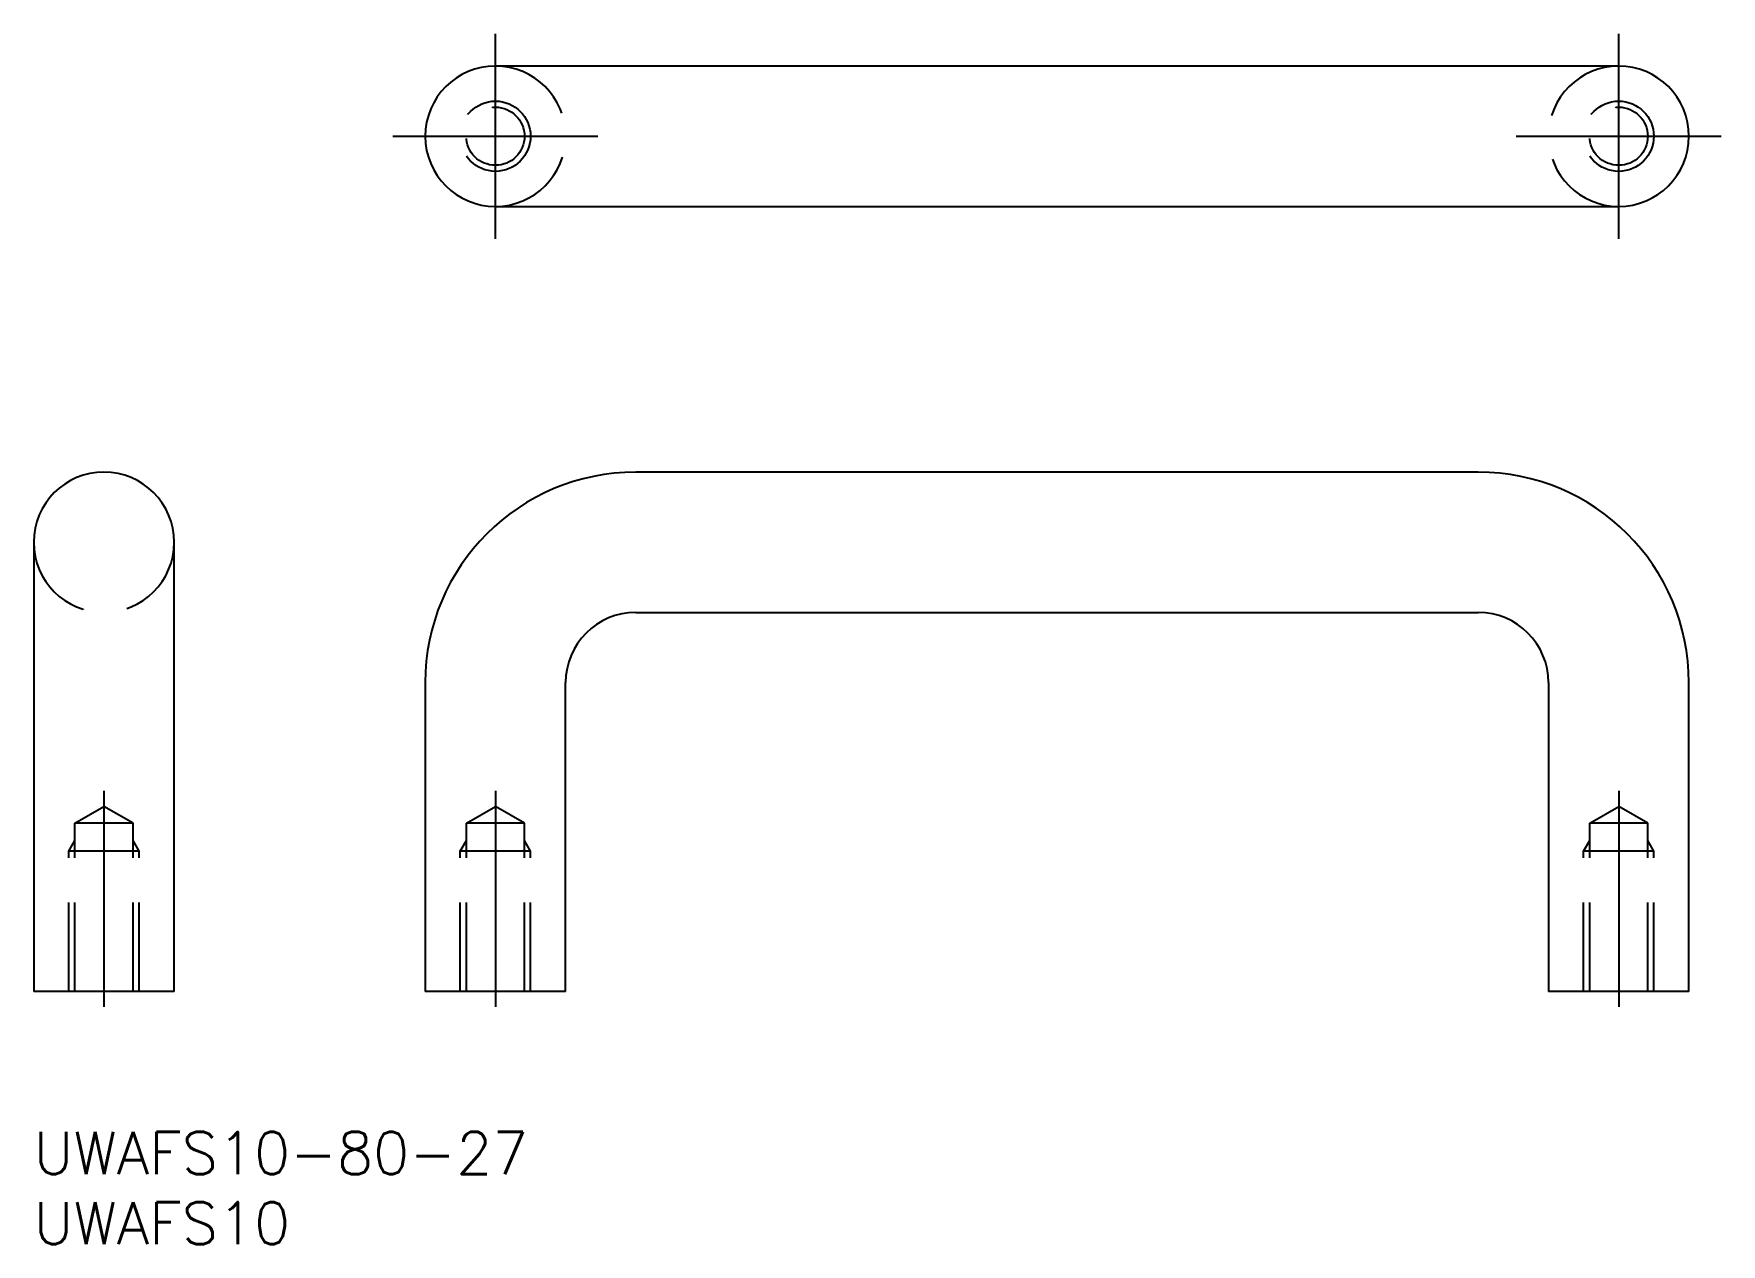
# Model space of a CAD drawing. Extents: x 0 to 120, y -8 to 78.
import ezdxf

# ---------------------------------------------------------------- set-up
doc = ezdxf.new("R2010")
doc.units = 0
doc.header["$LTSCALE"] = 0.5
doc.linetypes.add('CENTER', pattern=[50.8, 31.75, -6.35, 6.35, -6.35])
doc.linetypes.add('DASHED', pattern=[19.05, 12.7, -6.35])
for name, color, linetype in [('MSM_CENTER', 1, 'CENTER'), ('MSM_CONTINUOUS', 7, 'CONTINUOUS'), ('MSM_DASHED', 4, 'DASHED'), ('MSM_PART_NUMBER', 7, 'CONTINUOUS')]:
    doc.layers.add(name, color=color, linetype=linetype)
doc.styles.get("Standard").update_dxf_attribs({"font": 'txt.shx', "height": 1, "bigfont": 'bigfont.shx'})

# ---------------------------------------------------------------- blocks, each defined once
blk = doc.blocks.new('*U19')
at = {"layer": 'MSM_PART_NUMBER'}
blk.add_text('UWAFS10-80-27', height=3, dxfattribs=at).set_placement((0, -3))
blk = doc.blocks.new('*U20')
at = {"layer": 'MSM_PART_NUMBER'}
blk.add_text('UWAFS10', height=3, dxfattribs=at).set_placement((0, -8))

msp = doc.modelspace()

# ---------------------------------------------------------------- linework, layer by layer
at = {"layer": 'MSM_CENTER'}
for p, q in [((32.88, 63.62), (32.88, 78.22)), ((112.88, 63.62), (112.88, 78.22)), ((25.58, 70.92), (40.18, 70.92)), ((105.58, 70.92), (120.18, 70.92)), ((5, 24.29), (5, 8.9)), ((32.88, 24.29), (32.88, 8.9)), ((112.88, 24.29), (112.88, 8.9))]:
    msp.add_line(p, q, dxfattribs=at)
at = {"layer": 'MSM_CONTINUOUS'}
for p, q in [((112.88, 75.92), (32.88, 75.92)), ((32.88, 65.92), (112.88, 65.92)), ((102.88, 47), (42.88, 47)), ((0, 42), (0, 10)), ((10, 10), (10, 42)), ((42.88, 37), (102.88, 37)), ((27.88, 32), (27.88, 10)), ((37.88, 10), (37.88, 32)), ((107.88, 32), (107.88, 10)), ((117.88, 10), (117.88, 32)), ((10, 10), (0, 10)), ((37.88, 10), (27.88, 10)), ((117.88, 10), (107.88, 10))]:
    msp.add_line(p, q, dxfattribs=at)
for centre, radius, start, end in [((32.88, 70.92), 5, 90, 270), ((112.88, 70.92), 5, 270, 90), ((5, 42), 5, 0, 180), ((42.88, 32), 15, 90, 180), ((102.88, 32), 15, 0, 90), ((42.88, 32), 5, 90, 180), ((102.88, 32), 5, 0, 90)]:
    msp.add_arc(centre, radius, start, end, dxfattribs=at)
at = {"layer": 'MSM_DASHED'}
for p, q in [((2.93, 22), (5, 23.19)), ((7.07, 22), (5, 23.19)), ((30.82, 22), (32.88, 23.19)), ((34.95, 22), (32.88, 23.19)), ((110.82, 22), (112.88, 23.19)), ((114.95, 22), (112.88, 23.19)), ((7.07, 22), (2.93, 22)), ((2.93, 10), (2.93, 22)), ((7.07, 10), (7.07, 22)), ((34.95, 22), (30.82, 22)), ((30.82, 10), (30.82, 22)), ((34.95, 10), (34.95, 22)), ((110.82, 10), (110.82, 22)), ((114.95, 22), (110.82, 22)), ((114.95, 10), (114.95, 22)), ((2.5, 20), (2.93, 20.75)), ((7.5, 20), (7.07, 20.75)), ((30.38, 20), (30.82, 20.75)), ((35.38, 20), (34.95, 20.75)), ((110.38, 20), (110.82, 20.75)), ((115.38, 20), (114.95, 20.75)), ((2.5, 10), (2.5, 20)), ((7.5, 20), (2.5, 20)), ((7.5, 10), (7.5, 20)), ((30.38, 10), (30.38, 20)), ((35.38, 20), (30.38, 20)), ((35.38, 10), (35.38, 20)), ((110.38, 10), (110.38, 20)), ((115.38, 20), (110.38, 20)), ((115.38, 10), (115.38, 20))]:
    msp.add_line(p, q, dxfattribs=at)
for centre, radius in [((32.88, 70.92), 2.5), ((112.88, 70.92), 2.5), ((32.88, 70.92), 2.07), ((112.88, 70.92), 2.07)]:
    msp.add_circle(centre, radius, dxfattribs=at)
for centre, start, end in [((32.88, 70.92), 270, 90), ((112.88, 70.92), 90, 270), ((5, 42), 180, 0)]:
    msp.add_arc(centre, 5, start, end, dxfattribs=at)

# ---------------------------------------------------------------- block references
at = {"layer": 'MSM_CONTINUOUS'}
for name in ['*U19', '*U20']:
    msp.add_blockref(name, (0, 0), dxfattribs=at)

doc.saveas('drawing.dxf')
